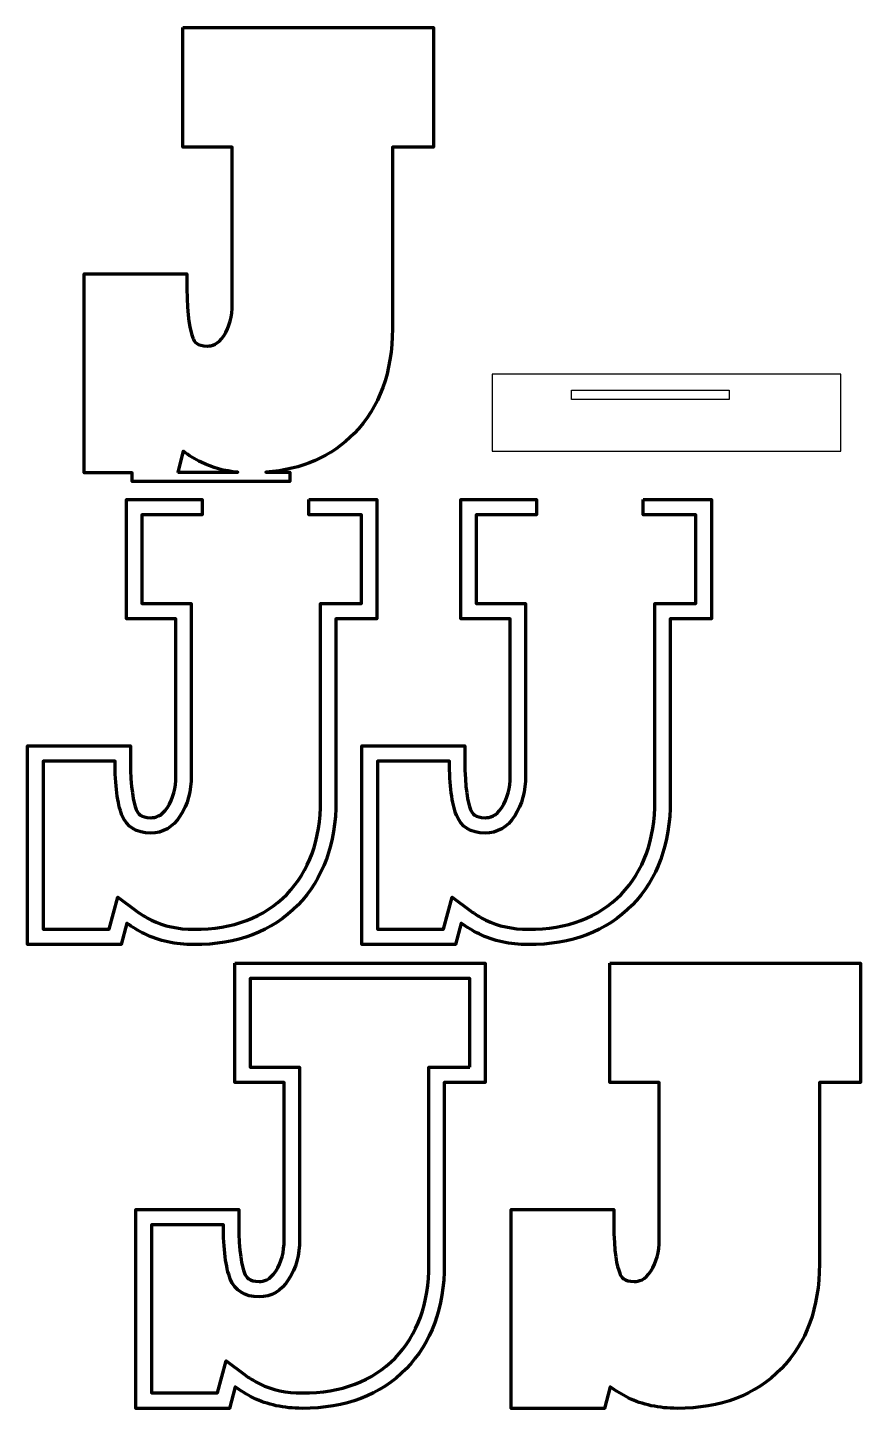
# Model space of a CAD drawing. Header units: inches. Extents: x 1.1 to 20.1, y 0.7 to 32.1.
import ezdxf

# ---------------------------------------------------------------- set-up
doc = ezdxf.new("R2010")
doc.units = ezdxf.units.IN
doc.header["$MEASUREMENT"] = 0
doc.layers.add('Layer 1', color=7, linetype='Continuous')

msp = doc.modelspace()

# ---------------------------------------------------------------- linework, layer by layer
at = {"layer": 'Layer 1', "color": 7, "lineweight": 30, "true_color": 0xffffff}
for points in [[(11.721, 24.211), (11.721, 22.454), (19.649, 22.454), (19.649, 24.211), (11.721, 24.211)], [(17.11, 23.633), (13.524, 23.633), (13.524, 23.843), (17.11, 23.843), (17.11, 23.633), (17.11, 23.633)]]:
    msp.add_lwpolyline(points, dxfattribs=at)
at = {"layer": 'Layer 1', "color": 7, "lineweight": 70, "true_color": 0xffffff}
for points, knots in [([(4.682, 32.098), (4.682, 32.098), (4.682, 29.377), (4.682, 29.377), (4.682, 29.377), (5.806, 29.377), (5.806, 29.377), (5.806, 29.377), (5.806, 25.805), (5.806, 25.805), (5.806, 25.523), (5.742, 25.287), (5.612, 25.084), (5.48, 24.878), (5.342, 24.851), (5.235, 24.851), (4.999, 24.851), (4.941, 24.948), (4.905, 25.039), (4.845, 25.193), (4.772, 25.513), (4.772, 26.163), (4.772, 26.163), (4.772, 26.49), (4.772, 26.49), (4.772, 26.49), (2.434, 26.49), (2.434, 26.49), (2.434, 26.49), (2.434, 21.962), (2.434, 21.962), (2.434, 21.962), (3.53, 21.962), (3.53, 21.962), (3.53, 21.962), (3.53, 21.766), (3.53, 21.766), (3.53, 21.766), (7.116, 21.766), (7.116, 21.766), (7.116, 21.766), (7.116, 21.976), (7.116, 21.976), (7.116, 21.976), (6.566, 21.976), (6.566, 21.976), (7.393, 22.04), (8.069, 22.337), (8.579, 22.863), (9.156, 23.457), (9.448, 24.258), (9.448, 25.243), (9.448, 25.243), (9.448, 29.377), (9.448, 29.377), (9.448, 29.377), (10.381, 29.377), (10.381, 29.377), (10.381, 29.377), (10.381, 32.098), (10.381, 32.098), (10.381, 32.098), (4.682, 32.098), (4.682, 32.098)], [0, 0, 0, 0, 1, 1, 1, 2, 2, 2, 3, 3, 3, 4, 4, 4, 5, 5, 5, 6, 6, 6, 7, 7, 7, 8, 8, 8, 9, 9, 9, 10, 10, 10, 11, 11, 11, 12, 12, 12, 13, 13, 13, 14, 14, 14, 15, 15, 15, 16, 16, 16, 17, 17, 17, 18, 18, 18, 19, 19, 19, 20, 20, 20, 21, 21, 21, 21]), ([(4.565, 21.976), (4.565, 21.976), (4.69, 22.454), (4.69, 22.454), (4.814, 22.361), (4.95, 22.277), (5.097, 22.205), (5.348, 22.081), (5.629, 22.005), (5.933, 21.976), (5.933, 21.976), (4.565, 21.976), (4.565, 21.976), (4.565, 21.976), (4.565, 21.976), (4.565, 21.976)], [0, 0, 0, 0, 1, 1, 1, 2, 2, 2, 3, 3, 3, 4, 4, 4, 5, 5, 5, 5]), ([(7.544, 21.36), (7.544, 21.36), (7.544, 21.01), (7.544, 21.01), (7.544, 21.01), (8.747, 21.01), (8.747, 21.01), (8.747, 21.01), (8.747, 18.989), (8.747, 18.989), (8.747, 18.989), (7.814, 18.989), (7.814, 18.989), (7.814, 18.989), (7.814, 14.505), (7.814, 14.505), (7.814, 13.614), (7.555, 12.896), (7.043, 12.369), (6.532, 11.842), (5.822, 11.574), (4.932, 11.574), (4.57, 11.574), (4.246, 11.644), (3.968, 11.781), (3.841, 11.844), (3.722, 11.916), (3.615, 11.996), (3.615, 11.996), (3.198, 12.308), (3.198, 12.308), (3.198, 12.308), (3.007, 11.574), (3.007, 11.574), (3.007, 11.574), (1.499, 11.574), (1.499, 11.574), (1.499, 11.574), (1.499, 15.402), (1.499, 15.402), (1.499, 15.402), (3.138, 15.402), (3.138, 15.402), (3.14, 14.847), (3.193, 14.434), (3.295, 14.173), (3.402, 13.901), (3.623, 13.763), (3.951, 13.763), (4.229, 13.763), (4.455, 13.896), (4.623, 14.157), (4.79, 14.419), (4.872, 14.716), (4.872, 15.067), (4.872, 15.067), (4.872, 18.989), (4.872, 18.989), (4.872, 18.989), (3.748, 18.989), (3.748, 18.989), (3.748, 18.989), (3.748, 21.01), (3.748, 21.01), (3.748, 21.01), (5.123, 21.01), (5.123, 21.01), (5.123, 21.01), (5.123, 21.36), (5.123, 21.36), (5.123, 21.36), (3.398, 21.36), (3.398, 21.36), (3.398, 21.36), (3.398, 18.639), (3.398, 18.639), (3.398, 18.639), (4.522, 18.639), (4.522, 18.639), (4.522, 18.639), (4.522, 15.067), (4.522, 15.067), (4.522, 14.785), (4.458, 14.549), (4.328, 14.346), (4.196, 14.14), (4.057, 14.114), (3.951, 14.114), (3.715, 14.114), (3.657, 14.21), (3.621, 14.301), (3.56, 14.455), (3.488, 14.775), (3.488, 15.425), (3.488, 15.425), (3.488, 15.752), (3.488, 15.752), (3.488, 15.752), (1.149, 15.752), (1.149, 15.752), (1.149, 15.752), (1.149, 11.224), (1.149, 11.224), (1.149, 11.224), (3.278, 11.224), (3.278, 11.224), (3.278, 11.224), (3.405, 11.716), (3.405, 11.716), (3.53, 11.623), (3.666, 11.54), (3.813, 11.467), (4.14, 11.306), (4.516, 11.224), (4.932, 11.224), (5.92, 11.224), (6.715, 11.527), (7.295, 12.125), (7.872, 12.719), (8.164, 13.52), (8.164, 14.505), (8.164, 14.505), (8.164, 18.639), (8.164, 18.639), (8.164, 18.639), (9.097, 18.639), (9.097, 18.639), (9.097, 18.639), (9.097, 21.36), (9.097, 21.36), (9.097, 21.36), (7.544, 21.36), (7.544, 21.36)], [0, 0, 0, 0, 1, 1, 1, 2, 2, 2, 3, 3, 3, 4, 4, 4, 5, 5, 5, 6, 6, 6, 7, 7, 7, 8, 8, 8, 9, 9, 9, 10, 10, 10, 11, 11, 11, 12, 12, 12, 13, 13, 13, 14, 14, 14, 15, 15, 15, 16, 16, 16, 17, 17, 17, 18, 18, 18, 19, 19, 19, 20, 20, 20, 21, 21, 21, 22, 22, 22, 23, 23, 23, 24, 24, 24, 25, 25, 25, 26, 26, 26, 27, 27, 27, 28, 28, 28, 29, 29, 29, 30, 30, 30, 31, 31, 31, 32, 32, 32, 33, 33, 33, 34, 34, 34, 35, 35, 35, 36, 36, 36, 37, 37, 37, 38, 38, 38, 39, 39, 39, 40, 40, 40, 41, 41, 41, 42, 42, 42, 43, 43, 43, 44, 44, 44, 44]), ([(15.151, 21.36), (15.151, 21.36), (15.151, 21.01), (15.151, 21.01), (15.151, 21.01), (16.354, 21.01), (16.354, 21.01), (16.354, 21.01), (16.354, 18.989), (16.354, 18.989), (16.354, 18.989), (15.421, 18.989), (15.421, 18.989), (15.421, 18.989), (15.421, 14.505), (15.421, 14.505), (15.421, 13.614), (15.162, 12.896), (14.651, 12.369), (14.139, 11.842), (13.429, 11.574), (12.539, 11.574), (12.178, 11.574), (11.853, 11.644), (11.575, 11.781), (11.448, 11.844), (11.329, 11.916), (11.222, 11.996), (11.222, 11.996), (10.805, 12.308), (10.805, 12.308), (10.805, 12.308), (10.614, 11.574), (10.614, 11.574), (10.614, 11.574), (9.106, 11.574), (9.106, 11.574), (9.106, 11.574), (9.106, 15.402), (9.106, 15.402), (9.106, 15.402), (10.745, 15.402), (10.745, 15.402), (10.747, 14.847), (10.8, 14.434), (10.903, 14.173), (11.009, 13.901), (11.23, 13.763), (11.558, 13.763), (11.837, 13.763), (12.063, 13.896), (12.23, 14.157), (12.397, 14.419), (12.479, 14.716), (12.479, 15.067), (12.479, 15.067), (12.479, 18.989), (12.479, 18.989), (12.479, 18.989), (11.355, 18.989), (11.355, 18.989), (11.355, 18.989), (11.355, 21.01), (11.355, 21.01), (11.355, 21.01), (12.73, 21.01), (12.73, 21.01), (12.73, 21.01), (12.73, 21.36), (12.73, 21.36), (12.73, 21.36), (11.005, 21.36), (11.005, 21.36), (11.005, 21.36), (11.005, 18.639), (11.005, 18.639), (11.005, 18.639), (12.129, 18.639), (12.129, 18.639), (12.129, 18.639), (12.129, 15.067), (12.129, 15.067), (12.129, 14.785), (12.065, 14.549), (11.935, 14.346), (11.803, 14.14), (11.664, 14.114), (11.558, 14.114), (11.322, 14.114), (11.264, 14.21), (11.228, 14.301), (11.168, 14.455), (11.095, 14.775), (11.095, 15.425), (11.095, 15.425), (11.095, 15.752), (11.095, 15.752), (11.095, 15.752), (8.756, 15.752), (8.756, 15.752), (8.756, 15.752), (8.756, 11.224), (8.756, 11.224), (8.756, 11.224), (10.885, 11.224), (10.885, 11.224), (10.885, 11.224), (11.013, 11.716), (11.013, 11.716), (11.137, 11.623), (11.273, 11.54), (11.42, 11.467), (11.747, 11.306), (12.124, 11.224), (12.539, 11.224), (13.527, 11.224), (14.322, 11.527), (14.902, 12.125), (15.479, 12.719), (15.771, 13.52), (15.771, 14.505), (15.771, 14.505), (15.771, 18.639), (15.771, 18.639), (15.771, 18.639), (16.704, 18.639), (16.704, 18.639), (16.704, 18.639), (16.704, 21.36), (16.704, 21.36), (16.704, 21.36), (15.151, 21.36), (15.151, 21.36)], [0, 0, 0, 0, 1, 1, 1, 2, 2, 2, 3, 3, 3, 4, 4, 4, 5, 5, 5, 6, 6, 6, 7, 7, 7, 8, 8, 8, 9, 9, 9, 10, 10, 10, 11, 11, 11, 12, 12, 12, 13, 13, 13, 14, 14, 14, 15, 15, 15, 16, 16, 16, 17, 17, 17, 18, 18, 18, 19, 19, 19, 20, 20, 20, 21, 21, 21, 22, 22, 22, 23, 23, 23, 24, 24, 24, 25, 25, 25, 26, 26, 26, 27, 27, 27, 28, 28, 28, 29, 29, 29, 30, 30, 30, 31, 31, 31, 32, 32, 32, 33, 33, 33, 34, 34, 34, 35, 35, 35, 36, 36, 36, 37, 37, 37, 38, 38, 38, 39, 39, 39, 40, 40, 40, 41, 41, 41, 42, 42, 42, 43, 43, 43, 44, 44, 44, 44]), ([(5.862, 10.804), (5.862, 10.804), (5.862, 8.083), (5.862, 8.083), (5.862, 8.083), (6.986, 8.083), (6.986, 8.083), (6.986, 8.083), (6.986, 4.511), (6.986, 4.511), (6.986, 4.229), (6.923, 3.993), (6.793, 3.79), (6.661, 3.584), (6.522, 3.558), (6.416, 3.558), (6.179, 3.558), (6.122, 3.654), (6.086, 3.746), (6.025, 3.899), (5.953, 4.219), (5.953, 4.87), (5.953, 4.87), (5.953, 5.196), (5.953, 5.196), (5.953, 5.196), (3.614, 5.196), (3.614, 5.196), (3.614, 5.196), (3.614, 0.669), (3.614, 0.669), (3.614, 0.669), (5.742, 0.669), (5.742, 0.669), (5.742, 0.669), (5.87, 1.16), (5.87, 1.16), (5.995, 1.067), (6.131, 0.984), (6.278, 0.911), (6.605, 0.75), (6.981, 0.669), (7.396, 0.669), (8.385, 0.669), (9.18, 0.971), (9.759, 1.569), (10.336, 2.163), (10.629, 2.964), (10.629, 3.949), (10.629, 3.949), (10.629, 8.083), (10.629, 8.083), (10.629, 8.083), (11.562, 8.083), (11.562, 8.083), (11.562, 8.083), (11.562, 10.804), (11.562, 10.804), (11.562, 10.804), (5.862, 10.804), (5.862, 10.804)], [0, 0, 0, 0, 1, 1, 1, 2, 2, 2, 3, 3, 3, 4, 4, 4, 5, 5, 5, 6, 6, 6, 7, 7, 7, 8, 8, 8, 9, 9, 9, 10, 10, 10, 11, 11, 11, 12, 12, 12, 13, 13, 13, 14, 14, 14, 15, 15, 15, 16, 16, 16, 17, 17, 17, 18, 18, 18, 19, 19, 19, 20, 20, 20, 20]), ([(14.395, 10.804), (14.395, 10.804), (14.395, 8.083), (14.395, 8.083), (14.395, 8.083), (15.519, 8.083), (15.519, 8.083), (15.519, 8.083), (15.519, 4.511), (15.519, 4.511), (15.519, 4.229), (15.456, 3.993), (15.326, 3.79), (15.194, 3.584), (15.055, 3.558), (14.949, 3.558), (14.712, 3.558), (14.654, 3.654), (14.619, 3.746), (14.558, 3.899), (14.486, 4.219), (14.486, 4.87), (14.486, 4.87), (14.486, 5.196), (14.486, 5.196), (14.486, 5.196), (12.147, 5.196), (12.147, 5.196), (12.147, 5.196), (12.147, 0.669), (12.147, 0.669), (12.147, 0.669), (14.275, 0.669), (14.275, 0.669), (14.275, 0.669), (14.403, 1.16), (14.403, 1.16), (14.528, 1.067), (14.664, 0.984), (14.811, 0.911), (15.138, 0.75), (15.514, 0.669), (15.929, 0.669), (16.918, 0.669), (17.713, 0.971), (18.292, 1.569), (18.869, 2.163), (19.162, 2.964), (19.162, 3.949), (19.162, 3.949), (19.162, 8.083), (19.162, 8.083), (19.162, 8.083), (20.094, 8.083), (20.094, 8.083), (20.094, 8.083), (20.094, 10.804), (20.094, 10.804), (20.094, 10.804), (14.395, 10.804), (14.395, 10.804)], [0, 0, 0, 0, 1, 1, 1, 2, 2, 2, 3, 3, 3, 4, 4, 4, 5, 5, 5, 6, 6, 6, 7, 7, 7, 8, 8, 8, 9, 9, 9, 10, 10, 10, 11, 11, 11, 12, 12, 12, 13, 13, 13, 14, 14, 14, 15, 15, 15, 16, 16, 16, 17, 17, 17, 18, 18, 18, 19, 19, 19, 20, 20, 20, 20]), ([(11.212, 8.433), (11.212, 8.433), (10.279, 8.433), (10.279, 8.433), (10.279, 8.433), (10.279, 3.949), (10.279, 3.949), (10.279, 3.058), (10.02, 2.34), (9.508, 1.813), (8.997, 1.286), (8.286, 1.019), (7.396, 1.019), (7.035, 1.019), (6.711, 1.088), (6.432, 1.225), (6.306, 1.288), (6.187, 1.36), (6.08, 1.44), (6.08, 1.44), (5.663, 1.752), (5.663, 1.752), (5.663, 1.752), (5.472, 1.019), (5.472, 1.019), (5.472, 1.019), (3.964, 1.019), (3.964, 1.019), (3.964, 1.019), (3.964, 4.846), (3.964, 4.846), (3.964, 4.846), (5.603, 4.846), (5.603, 4.846), (5.604, 4.291), (5.657, 3.878), (5.76, 3.617), (5.867, 3.345), (6.088, 3.208), (6.416, 3.208), (6.694, 3.208), (6.92, 3.34), (7.088, 3.601), (7.255, 3.863), (7.336, 4.16), (7.336, 4.511), (7.336, 4.511), (7.336, 8.433), (7.336, 8.433), (7.336, 8.433), (6.212, 8.433), (6.212, 8.433), (6.212, 8.433), (6.212, 10.454), (6.212, 10.454), (6.212, 10.454), (11.212, 10.454), (11.212, 10.454), (11.212, 10.454), (11.212, 8.433), (11.212, 8.433), (11.212, 8.433), (11.212, 8.433), (11.212, 8.433)], [0, 0, 0, 0, 1, 1, 1, 2, 2, 2, 3, 3, 3, 4, 4, 4, 5, 5, 5, 6, 6, 6, 7, 7, 7, 8, 8, 8, 9, 9, 9, 10, 10, 10, 11, 11, 11, 12, 12, 12, 13, 13, 13, 14, 14, 14, 15, 15, 15, 16, 16, 16, 17, 17, 17, 18, 18, 18, 19, 19, 19, 20, 20, 20, 21, 21, 21, 21])]:
    msp.add_open_spline(points, degree=3, knots=knots, dxfattribs=at)

doc.saveas('drawing.dxf')
